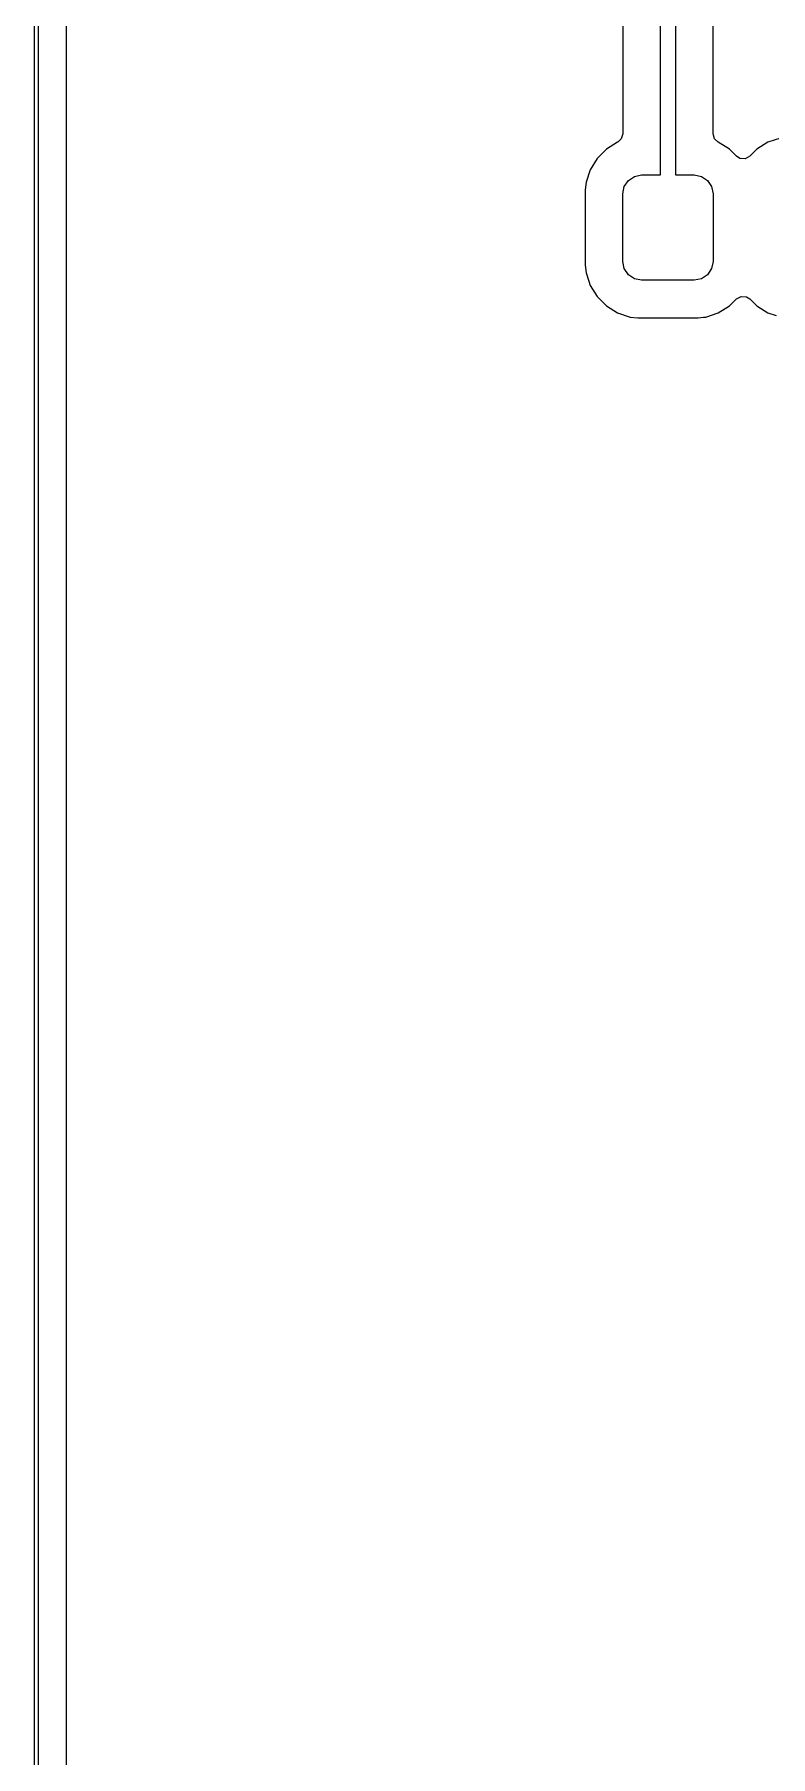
# Model space of a CAD drawing. Header units: inches. Extents: x 6.55 to 9.8, y -8.74 to -3.15.
# Drawn here: x 6.553 to 6.939, y -7.806 to -6.904 of the extents above; entities that cross this region are included whole.
import ezdxf

# ---------------------------------------------------------------- set-up
doc = ezdxf.new("R2010")
doc.units = ezdxf.units.IN
doc.header["$MEASUREMENT"] = 0
doc.layers.add('Edge.Cuts', color=254, linetype='CONTINUOUS', true_color=0xd0d2cd)

msp = doc.modelspace()

# ---------------------------------------------------------------- linework, layer by layer
at = {"layer": 'Edge.Cuts', "linetype": 'CONTINUOUS'}
for p, q in [((6.55295, -8.74016), (6.55295, -3.14961)), ((6.55492, -3.15059), (6.55492, -8.73917)), ((6.5697, -7.07158), (6.5697, -6.33548)), ((6.5697, -7.92653), (6.5697, -6.65797)), ((6.5697, -6.94571), (6.5697, -6.73815)), ((6.5697, -7.07158), (6.5697, -6.73815)), ((6.88083, -6.97785), (6.88083, -6.86669)), ((6.8887, -6.86669), (6.8887, -6.97785)), ((6.86112, -6.89128), (6.86112, -6.95636)), ((6.90841, -6.95636), (6.90841, -6.89128)), ((6.5697, -7.07158), (6.5697, -6.94571)), ((6.85841, -6.96073), (6.85455, -6.96312)), ((6.85866, -6.96058), (6.85841, -6.96073)), ((6.85841, -6.96073), (6.85841, -6.96073)), ((6.86035, -6.959), (6.85861, -6.96052)), ((6.85861, -6.96052), (6.85866, -6.96058)), ((6.86112, -6.95636), (6.86035, -6.959)), ((6.90916, -6.95897), (6.90841, -6.95636)), ((6.91092, -6.96051), (6.90916, -6.95897)), ((6.91088, -6.96058), (6.91092, -6.96051)), ((6.91112, -6.96073), (6.91088, -6.96058)), ((6.917, -6.96436), (6.91112, -6.96073)), ((6.91112, -6.96073), (6.91112, -6.96073)), ((6.93715, -6.96073), (6.93128, -6.96436)), ((6.94371, -6.95856), (6.93715, -6.96073)), ((6.93715, -6.96073), (6.93715, -6.96073)), ((6.84765, -6.96924), (6.84402, -6.97512)), ((6.85254, -6.96436), (6.84765, -6.96924)), ((6.85455, -6.96312), (6.85254, -6.96436)), ((6.92068, -6.96805), (6.917, -6.96436)), ((6.917, -6.96436), (6.917, -6.96436)), ((6.92243, -6.96917), (6.92068, -6.96805)), ((6.92517, -6.96937), (6.92243, -6.96917)), ((6.92759, -6.96805), (6.92517, -6.96937)), ((6.93128, -6.96436), (6.92759, -6.96805)), ((6.84402, -6.97512), (6.84185, -6.98168)), ((6.84402, -6.97512), (6.84402, -6.97512)), ((6.86403, -6.98073), (6.86722, -6.9786)), ((6.86722, -6.9786), (6.87099, -6.97785)), ((6.87099, -6.97785), (6.88083, -6.97785)), ((6.8887, -6.97785), (6.89855, -6.97785)), ((6.89855, -6.97785), (6.90231, -6.9786)), ((6.90231, -6.9786), (6.9055, -6.98073)), ((6.84185, -6.98168), (6.84144, -6.98573)), ((6.84144, -6.98573), (6.84144, -7.0251)), ((6.84185, -6.98168), (6.84185, -6.98168)), ((6.84185, -6.98168), (6.84185, -6.98168)), ((6.86114, -6.98769), (6.86189, -6.98393)), ((6.86114, -7.02313), (6.86114, -6.98769)), ((6.86189, -6.98393), (6.86403, -6.98073)), ((6.9055, -6.98073), (6.90764, -6.98393)), ((6.90764, -6.98393), (6.90839, -6.98769)), ((6.90839, -6.98769), (6.90839, -7.02313)), ((6.86189, -7.02689), (6.86114, -7.02313)), ((6.90839, -7.02313), (6.90764, -7.02689)), ((6.84144, -7.0251), (6.84144, -7.0251)), ((6.84144, -7.0251), (6.84185, -7.02914)), ((6.84185, -7.02914), (6.84185, -7.02914)), ((6.84185, -7.02914), (6.84329, -7.03349)), ((6.86403, -7.03009), (6.86189, -7.02689)), ((6.86722, -7.03222), (6.86403, -7.03009)), ((6.87099, -7.03297), (6.86722, -7.03222)), ((6.89855, -7.03297), (6.87099, -7.03297)), ((6.90231, -7.03222), (6.89855, -7.03297)), ((6.9055, -7.03009), (6.90231, -7.03222)), ((6.90764, -7.02689), (6.9055, -7.03009)), ((6.84329, -7.03349), (6.84402, -7.0357)), ((6.84402, -7.0357), (6.84765, -7.04158)), ((6.84765, -7.04158), (6.85254, -7.04646)), ((6.92068, -7.04278), (6.9231, -7.04146)), ((6.9231, -7.04146), (6.92584, -7.04165)), ((6.92584, -7.04165), (6.92759, -7.04278)), ((6.85254, -7.04646), (6.85841, -7.05009)), ((6.85841, -7.05009), (6.86497, -7.05226)), ((6.90456, -7.05226), (6.91112, -7.05009)), ((6.91112, -7.05009), (6.917, -7.04646)), ((6.917, -7.04646), (6.92068, -7.04278)), ((6.92759, -7.04278), (6.93128, -7.04646)), ((6.93128, -7.04646), (6.93715, -7.05009)), ((6.93715, -7.05009), (6.94152, -7.05153)), ((6.86497, -7.05226), (6.86902, -7.05267)), ((6.86902, -7.05267), (6.90051, -7.05267)), ((6.90051, -7.05267), (6.90341, -7.05238)), ((6.90051, -7.05267), (6.90051, -7.05267)), ((6.90051, -7.05267), (6.90051, -7.05267)), ((6.90341, -7.05238), (6.90456, -7.05226)), ((6.5697, -7.43784), (6.5697, -7.07158)), ((6.5697, -7.13314), (6.5697, -7.07158)), ((6.5697, -7.43784), (6.5697, -7.07158)), ((6.5697, -7.20162), (6.5697, -7.13314)), ((6.5697, -7.43784), (6.5697, -7.20162)), ((6.5697, -7.69537), (6.5697, -7.43784)), ((6.5697, -7.51658), (6.5697, -7.43784)), ((6.5697, -7.56453), (6.5697, -7.43784)), ((6.5697, -7.56453), (6.5697, -7.51658)), ((6.5697, -7.7528), (6.5697, -7.56453)), ((6.5697, -7.92653), (6.5697, -7.56453)), ((6.5697, -7.92653), (6.5697, -7.69537)), ((6.5697, -7.92653), (6.5697, -7.7528))]:
    msp.add_line(p, q, dxfattribs=at)

doc.saveas('drawing.dxf')
